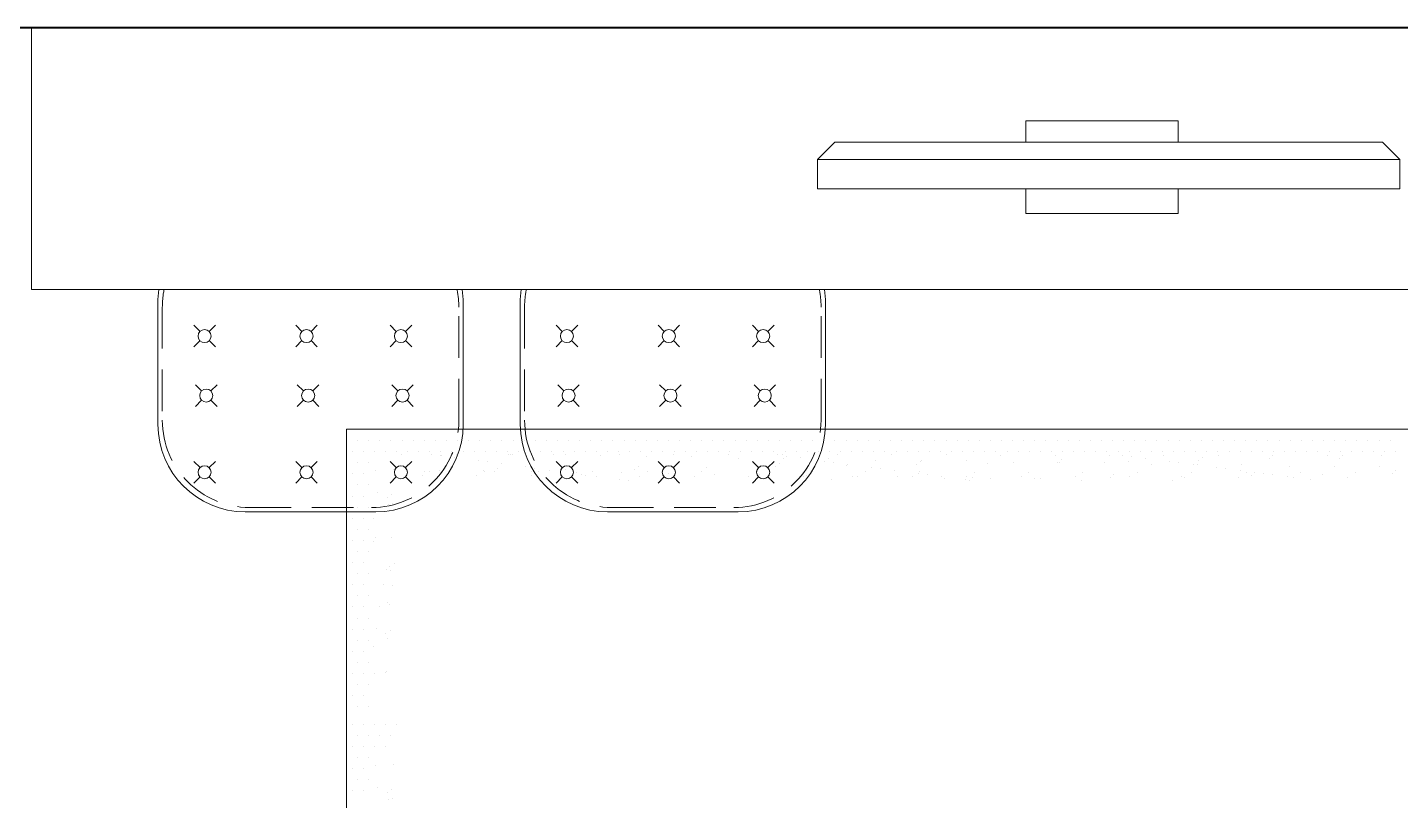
# Model space of a CAD drawing. Header units: millimetres. Extents: x 13204 to 24802, y 21209 to 40694.
# Drawn here: x 22591 to 22800.4, y 36267.9 to 36385.9 of the extents above; entities that cross this region are included whole.
import ezdxf

# ---------------------------------------------------------------- set-up
doc = ezdxf.new("R2010")
doc.units = ezdxf.units.MM
doc.linetypes.add('DASHED2', pattern=[9.525, 6.35, -3.175])
for name, color, linetype, lineweight in [('Hachura', 8, 'Continuous', 0), ('Layout', 6, 'Continuous', 15), ('Mobiliario', 6, 'Continuous', 13), ('MOBILIÁRIO', 6, 'Continuous', 13), ('Paredes', 1, 'Continuous', 40), ('PISO', 5, 'Continuous', 5)]:
    doc.layers.add(name, color=color, linetype=linetype, lineweight=lineweight)

# ---------------------------------------------------------------- blocks, each defined once
blk = doc.blocks.new('A$C54701999')
at = {"layer": 'MOBILIÁRIO', "color": 8}
for p, q in [((3.64, 45.84), (6.64, 48.84)), ((3.64, 45.84), (3.64, -48.16)), ((3.64, -48.16), (6.64, -51.16))]:
    blk.add_line(p, q, dxfattribs=at)
for points in [[(6.64, 48.84), (11.64, 48.84), (11.64, -51.16), (6.64, -51.16), (6.64, 48.84)], [(3.64, -13.08), (0, -13.08), (0, 13.08), (3.64, 13.08)], [(11.64, 13.08), (15.89, 13.08), (15.89, -13.08), (11.64, -13.08)]]:
    blk.add_lwpolyline(points, dxfattribs=at)
blk = doc.blocks.new('Mesa8lugaresP4')
at = {"layer": 'Hachura'}
for p, q in [((1103.7, 847.8), (-1090.1, 847.8)), ((-1090.1, 847.8), (-1090.1, -847.8)), ((-1090.1, 828.6), (-1090.1, 828.6)), ((-1080.6, 847.6), (-1080.6, 847.6)), ((-1071, 828.6), (-1071, 828.6)), ((-1061.5, 847.6), (-1061.5, 847.6)), ((-1052, 828.6), (-1052, 828.6)), ((-1042.5, 847.6), (-1042.5, 847.6)), ((-1032.9, 828.6), (-1032.9, 828.6)), ((-1023.4, 847.6), (-1023.4, 847.6)), ((-1013.9, 828.6), (-1013.9, 828.6)), ((-1004.4, 847.6), (-1004.4, 847.6)), ((-994.8, 828.6), (-994.8, 828.6)), ((-985.3, 847.6), (-985.3, 847.6)), ((-975.8, 828.6), (-975.8, 828.6)), ((-966.3, 847.6), (-966.3, 847.6)), ((-956.7, 828.6), (-956.7, 828.6)), ((-947.2, 847.6), (-947.2, 847.6)), ((-937.7, 828.6), (-937.7, 828.6)), ((-928.2, 847.6), (-928.2, 847.6)), ((-918.6, 828.6), (-918.6, 828.6)), ((-909.1, 847.6), (-909.1, 847.6)), ((-899.6, 828.6), (-899.6, 828.6)), ((-890.1, 847.6), (-890.1, 847.6)), ((-880.5, 828.6), (-880.5, 828.6)), ((-871, 847.6), (-871, 847.6)), ((-861.5, 828.6), (-861.5, 828.6)), ((-852, 847.6), (-852, 847.6)), ((-842.4, 828.6), (-842.4, 828.6)), ((-832.9, 847.6), (-832.9, 847.6)), ((-823.4, 828.6), (-823.4, 828.6)), ((-813.9, 847.6), (-813.9, 847.6)), ((-804.3, 828.6), (-804.3, 828.6)), ((-794.8, 847.6), (-794.8, 847.6)), ((-785.3, 828.6), (-785.3, 828.6)), ((-775.8, 847.6), (-775.8, 847.6)), ((-766.2, 828.6), (-766.2, 828.6)), ((-756.7, 847.6), (-756.7, 847.6)), ((-747.2, 828.6), (-747.2, 828.6)), ((-737.7, 847.6), (-737.7, 847.6)), ((-728.1, 828.6), (-728.1, 828.6)), ((-718.6, 847.6), (-718.6, 847.6)), ((-709.1, 828.6), (-709.1, 828.6)), ((-699.6, 847.6), (-699.6, 847.6)), ((-690, 828.6), (-690, 828.6)), ((-680.5, 847.6), (-680.5, 847.6)), ((-671, 828.6), (-671, 828.6)), ((-661.5, 847.6), (-661.5, 847.6)), ((-651.9, 828.6), (-651.9, 828.6)), ((-642.4, 847.6), (-642.4, 847.6)), ((-632.9, 828.6), (-632.9, 828.6)), ((-623.4, 847.6), (-623.4, 847.6)), ((-613.8, 828.6), (-613.8, 828.6)), ((-604.3, 847.6), (-604.3, 847.6)), ((-594.8, 828.6), (-594.8, 828.6)), ((-585.3, 847.6), (-585.3, 847.6)), ((-575.7, 828.6), (-575.7, 828.6)), ((-566.2, 847.6), (-566.2, 847.6)), ((-556.7, 828.6), (-556.7, 828.6)), ((-547.2, 847.6), (-547.2, 847.6)), ((-537.6, 828.6), (-537.6, 828.6)), ((-528.1, 847.6), (-528.1, 847.6)), ((-518.6, 828.6), (-518.6, 828.6)), ((-509.1, 847.6), (-509.1, 847.6)), ((-499.5, 828.6), (-499.5, 828.6)), ((-490, 847.6), (-490, 847.6)), ((-480.5, 828.6), (-480.5, 828.6)), ((-471, 847.6), (-471, 847.6)), ((-461.4, 828.6), (-461.4, 828.6)), ((-451.9, 847.6), (-451.9, 847.6)), ((-442.4, 828.6), (-442.4, 828.6)), ((-432.9, 847.6), (-432.9, 847.6)), ((-423.3, 828.6), (-423.3, 828.6)), ((-413.8, 847.6), (-413.8, 847.6)), ((-404.3, 828.6), (-404.3, 828.6)), ((-394.8, 847.6), (-394.8, 847.6)), ((-385.2, 828.6), (-385.2, 828.6)), ((-375.7, 847.6), (-375.7, 847.6)), ((-366.2, 828.6), (-366.2, 828.6)), ((-356.7, 847.6), (-356.7, 847.6)), ((-347.1, 828.6), (-347.1, 828.6)), ((-337.6, 847.6), (-337.6, 847.6)), ((-328.1, 828.6), (-328.1, 828.6)), ((-318.6, 847.6), (-318.6, 847.6)), ((-309, 828.6), (-309, 828.6)), ((-299.5, 847.6), (-299.5, 847.6)), ((-290, 828.6), (-290, 828.6)), ((-280.5, 847.6), (-280.5, 847.6)), ((-270.9, 828.6), (-270.9, 828.6)), ((-261.4, 847.6), (-261.4, 847.6)), ((-251.9, 828.6), (-251.9, 828.6)), ((-242.4, 847.6), (-242.4, 847.6)), ((-232.8, 828.6), (-232.8, 828.6)), ((-223.3, 847.6), (-223.3, 847.6)), ((-213.8, 828.6), (-213.8, 828.6)), ((-204.3, 847.6), (-204.3, 847.6)), ((-194.7, 828.6), (-194.7, 828.6)), ((-185.2, 847.6), (-185.2, 847.6)), ((-175.7, 828.6), (-175.7, 828.6)), ((-166.2, 847.6), (-166.2, 847.6)), ((-156.6, 828.6), (-156.6, 828.6)), ((-147.1, 847.6), (-147.1, 847.6)), ((-137.6, 828.6), (-137.6, 828.6)), ((-128.1, 847.6), (-128.1, 847.6)), ((-118.5, 828.6), (-118.5, 828.6)), ((-109, 847.6), (-109, 847.6)), ((-99.5, 828.6), (-99.5, 828.6)), ((-90, 847.6), (-90, 847.6)), ((-80.4, 828.6), (-80.4, 828.6)), ((-70.9, 847.6), (-70.9, 847.6)), ((-61.4, 828.6), (-61.4, 828.6)), ((-51.9, 847.6), (-51.9, 847.6)), ((-42.3, 828.6), (-42.3, 828.6)), ((-32.8, 847.6), (-32.8, 847.6)), ((-23.3, 828.6), (-23.3, 828.6)), ((-13.8, 847.6), (-13.8, 847.6)), ((-4.2, 828.6), (-4.2, 828.6)), ((5.3, 847.6), (5.3, 847.6)), ((14.8, 828.6), (14.8, 828.6)), ((24.3, 847.6), (24.3, 847.6)), ((33.9, 828.6), (33.9, 828.6)), ((43.4, 847.6), (43.4, 847.6)), ((52.9, 828.6), (52.9, 828.6)), ((62.4, 847.6), (62.4, 847.6)), ((72, 828.6), (72, 828.6)), ((81.5, 847.6), (81.5, 847.6)), ((91, 828.6), (91, 828.6)), ((100.5, 847.6), (100.5, 847.6)), ((110.1, 828.6), (110.1, 828.6)), ((119.6, 847.6), (119.6, 847.6)), ((129.1, 828.6), (129.1, 828.6)), ((138.6, 847.6), (138.6, 847.6)), ((148.2, 828.6), (148.2, 828.6)), ((157.7, 847.6), (157.7, 847.6)), ((167.2, 828.6), (167.2, 828.6)), ((176.7, 847.6), (176.7, 847.6)), ((186.3, 828.6), (186.3, 828.6)), ((195.8, 847.6), (195.8, 847.6)), ((205.3, 828.6), (205.3, 828.6)), ((214.8, 847.6), (214.8, 847.6)), ((224.4, 828.6), (224.4, 828.6)), ((233.9, 847.6), (233.9, 847.6)), ((243.4, 828.6), (243.4, 828.6)), ((252.9, 847.6), (252.9, 847.6)), ((262.5, 828.6), (262.5, 828.6)), ((272, 847.6), (272, 847.6)), ((281.5, 828.6), (281.5, 828.6)), ((291, 847.6), (291, 847.6)), ((300.6, 828.6), (300.6, 828.6)), ((310.1, 847.6), (310.1, 847.6)), ((319.6, 828.6), (319.6, 828.6)), ((329.1, 847.6), (329.1, 847.6)), ((338.7, 828.6), (338.7, 828.6)), ((348.2, 847.6), (348.2, 847.6)), ((357.7, 828.6), (357.7, 828.6)), ((367.2, 847.6), (367.2, 847.6)), ((376.8, 828.6), (376.8, 828.6)), ((386.3, 847.6), (386.3, 847.6)), ((395.8, 828.6), (395.8, 828.6)), ((405.3, 847.6), (405.3, 847.6)), ((414.9, 828.6), (414.9, 828.6)), ((424.4, 847.6), (424.4, 847.6)), ((433.9, 828.6), (433.9, 828.6)), ((443.4, 847.6), (443.4, 847.6)), ((453, 828.6), (453, 828.6)), ((462.5, 847.6), (462.5, 847.6)), ((472, 828.6), (472, 828.6)), ((481.5, 847.6), (481.5, 847.6)), ((491.1, 828.6), (491.1, 828.6)), ((500.6, 847.6), (500.6, 847.6)), ((510.1, 828.6), (510.1, 828.6)), ((519.6, 847.6), (519.6, 847.6)), ((529.2, 828.6), (529.2, 828.6)), ((538.7, 847.6), (538.7, 847.6)), ((548.2, 828.6), (548.2, 828.6)), ((557.7, 847.6), (557.7, 847.6)), ((567.3, 828.6), (567.3, 828.6)), ((576.8, 847.6), (576.8, 847.6)), ((586.3, 828.6), (586.3, 828.6)), ((595.8, 847.6), (595.8, 847.6)), ((605.4, 828.6), (605.4, 828.6)), ((614.9, 847.6), (614.9, 847.6)), ((624.4, 828.6), (624.4, 828.6)), ((633.9, 847.6), (633.9, 847.6)), ((643.5, 828.6), (643.5, 828.6)), ((653, 847.6), (653, 847.6)), ((662.5, 828.6), (662.5, 828.6)), ((672, 847.6), (672, 847.6)), ((681.6, 828.6), (681.6, 828.6)), ((691.1, 847.6), (691.1, 847.6)), ((700.6, 828.6), (700.6, 828.6)), ((710.1, 847.6), (710.1, 847.6)), ((-1080.6, 809.5), (-1080.6, 809.5)), ((-1061.5, 809.5), (-1061.5, 809.5)), ((-1042.5, 809.5), (-1042.5, 809.5)), ((-1023.4, 809.5), (-1023.4, 809.5)), ((-1004.4, 809.5), (-1004.4, 809.5)), ((-985.3, 809.5), (-985.3, 809.5)), ((-966.3, 809.5), (-966.3, 809.5)), ((-947.2, 809.5), (-947.2, 809.5)), ((-928.2, 809.5), (-928.2, 809.5)), ((-909.1, 809.5), (-909.1, 809.5)), ((-890.1, 809.5), (-890.1, 809.5)), ((-871, 809.5), (-871, 809.5)), ((-852, 809.5), (-852, 809.5)), ((-832.9, 809.5), (-832.9, 809.5)), ((-813.9, 809.5), (-813.9, 809.5)), ((-794.8, 809.5), (-794.8, 809.5)), ((-775.8, 809.5), (-775.8, 809.5)), ((-756.7, 809.5), (-756.7, 809.5)), ((-737.7, 809.5), (-737.7, 809.5)), ((-718.6, 809.5), (-718.6, 809.5)), ((-699.6, 809.5), (-699.6, 809.5)), ((-680.5, 809.5), (-680.5, 809.5)), ((-661.5, 809.5), (-661.5, 809.5)), ((-642.4, 809.5), (-642.4, 809.5)), ((-623.4, 809.5), (-623.4, 809.5)), ((-604.3, 809.5), (-604.3, 809.5)), ((-585.3, 809.5), (-585.3, 809.5)), ((-566.2, 809.5), (-566.2, 809.5)), ((-547.2, 809.5), (-547.2, 809.5)), ((-528.1, 809.5), (-528.1, 809.5)), ((-509.1, 809.5), (-509.1, 809.5)), ((-490, 809.5), (-490, 809.5)), ((-471, 809.5), (-471, 809.5)), ((-451.9, 809.5), (-451.9, 809.5)), ((-432.9, 809.5), (-432.9, 809.5)), ((-413.8, 809.5), (-413.8, 809.5)), ((-394.8, 809.5), (-394.8, 809.5)), ((-375.7, 809.5), (-375.7, 809.5)), ((-356.7, 809.5), (-356.7, 809.5)), ((-337.6, 809.5), (-337.6, 809.5)), ((-318.6, 809.5), (-318.6, 809.5)), ((-299.5, 809.5), (-299.5, 809.5)), ((-280.5, 809.5), (-280.5, 809.5)), ((-261.4, 809.5), (-261.4, 809.5)), ((-242.4, 809.5), (-242.4, 809.5)), ((-223.3, 809.5), (-223.3, 809.5)), ((-204.3, 809.5), (-204.3, 809.5)), ((-185.2, 809.5), (-185.2, 809.5)), ((-166.2, 809.5), (-166.2, 809.5)), ((-147.1, 809.5), (-147.1, 809.5)), ((-128.1, 809.5), (-128.1, 809.5)), ((-109, 809.5), (-109, 809.5)), ((-90, 809.5), (-90, 809.5)), ((-70.9, 809.5), (-70.9, 809.5)), ((-51.9, 809.5), (-51.9, 809.5)), ((-32.8, 809.5), (-32.8, 809.5)), ((-13.8, 809.5), (-13.8, 809.5)), ((5.3, 809.5), (5.3, 809.5)), ((24.3, 809.5), (24.3, 809.5)), ((43.4, 809.5), (43.4, 809.5)), ((62.4, 809.5), (62.4, 809.5)), ((81.5, 809.5), (81.5, 809.5)), ((100.5, 809.5), (100.5, 809.5)), ((119.6, 809.5), (119.6, 809.5)), ((138.6, 809.5), (138.6, 809.5)), ((157.7, 809.5), (157.7, 809.5)), ((176.7, 809.5), (176.7, 809.5)), ((195.8, 809.5), (195.8, 809.5)), ((214.8, 809.5), (214.8, 809.5)), ((233.9, 809.5), (233.9, 809.5)), ((252.9, 809.5), (252.9, 809.5)), ((272, 809.5), (272, 809.5)), ((291, 809.5), (291, 809.5)), ((310.1, 809.5), (310.1, 809.5)), ((329.1, 809.5), (329.1, 809.5)), ((348.2, 809.5), (348.2, 809.5)), ((367.2, 809.5), (367.2, 809.5)), ((386.3, 809.5), (386.3, 809.5)), ((405.3, 809.5), (405.3, 809.5)), ((424.4, 809.5), (424.4, 809.5)), ((443.4, 809.5), (443.4, 809.5)), ((462.5, 809.5), (462.5, 809.5)), ((481.5, 809.5), (481.5, 809.5)), ((500.6, 809.5), (500.6, 809.5)), ((519.6, 809.5), (519.6, 809.5)), ((538.7, 809.5), (538.7, 809.5)), ((557.7, 809.5), (557.7, 809.5)), ((576.8, 809.5), (576.8, 809.5)), ((595.8, 809.5), (595.8, 809.5)), ((614.9, 809.5), (614.9, 809.5)), ((633.9, 809.5), (633.9, 809.5)), ((653, 809.5), (653, 809.5)), ((672, 809.5), (672, 809.5)), ((691.1, 809.5), (691.1, 809.5)), ((710.1, 809.5), (710.1, 809.5)), ((-1090.1, 790.5), (-1090.1, 790.5)), ((-1071, 790.5), (-1071, 790.5)), ((-1052, 790.5), (-1052, 790.5)), ((-1080.6, 771.4), (-1080.6, 771.4)), ((-1061.5, 771.4), (-1061.5, 771.4)), ((-1090.1, 752.4), (-1090.1, 752.4)), ((-1080.6, 733.3), (-1080.6, 733.3)), ((-1071, 752.4), (-1071, 752.4)), ((-1061.5, 733.3), (-1061.5, 733.3)), ((-1052, 752.4), (-1052, 752.4)), ((-1090.1, 714.3), (-1090.1, 714.3)), ((-1071, 714.3), (-1071, 714.3)), ((-1052, 714.3), (-1052, 714.3)), ((-1080.6, 695.2), (-1080.6, 695.2)), ((-1061.5, 695.2), (-1061.5, 695.2)), ((-1090.1, 676.2), (-1090.1, 676.2)), ((-1071, 676.2), (-1071, 676.2)), ((-1052, 676.2), (-1052, 676.2)), ((-1090.1, 638.1), (-1090.1, 638.1)), ((-1080.6, 657.1), (-1080.6, 657.1)), ((-1071, 638.1), (-1071, 638.1)), ((-1061.5, 657.1), (-1061.5, 657.1)), ((-1052, 638.1), (-1052, 638.1)), ((-1080.6, 619), (-1080.6, 619)), ((-1061.5, 619), (-1061.5, 619)), ((-1090.1, 600), (-1090.1, 600)), ((-1071, 600), (-1071, 600)), ((-1052, 600), (-1052, 600)), ((-1080.6, 580.9), (-1080.6, 580.9)), ((-1061.5, 580.9), (-1061.5, 580.9)), ((-1090.1, 561.9), (-1090.1, 561.9)), ((-1080.6, 542.8), (-1080.6, 542.8)), ((-1071, 561.9), (-1071, 561.9)), ((-1061.5, 542.8), (-1061.5, 542.8)), ((-1052, 561.9), (-1052, 561.9)), ((-1090.1, 523.8), (-1090.1, 523.8)), ((-1071, 523.8), (-1071, 523.8)), ((-1052, 523.8), (-1052, 523.8)), ((-1080.6, 504.7), (-1080.6, 504.7)), ((-1061.5, 504.7), (-1061.5, 504.7)), ((-1090.1, 485.7), (-1090.1, 485.7)), ((-1071, 485.7), (-1071, 485.7)), ((-1052, 485.7), (-1052, 485.7)), ((-1080.6, 466.6), (-1080.6, 466.6)), ((-1061.5, 466.6), (-1061.5, 466.6)), ((-1090.1, 447.6), (-1090.1, 447.6)), ((-1080.6, 428.5), (-1080.6, 428.5)), ((-1071, 447.6), (-1071, 447.6)), ((-1061.5, 428.5), (-1061.5, 428.5)), ((-1052, 447.6), (-1052, 447.6)), ((-1090.1, 409.5), (-1090.1, 409.5)), ((-1071, 409.5), (-1071, 409.5)), ((-1052, 409.5), (-1052, 409.5)), ((-1080.6, 390.4), (-1080.6, 390.4)), ((-1061.5, 390.4), (-1061.5, 390.4)), ((-1090.1, 371.4), (-1090.1, 371.4)), ((-1071, 371.4), (-1071, 371.4)), ((-1052, 371.4), (-1052, 371.4)), ((-1080.6, 341.4), (-1080.6, 341.4)), ((-1061.5, 341.4), (-1061.5, 341.4)), ((-1042.5, 341.4), (-1042.5, 341.4)), ((-1023.4, 341.4), (-1023.4, 341.4)), ((-1004.4, 341.4), (-1004.4, 341.4)), ((-1090.1, 322.3), (-1090.1, 322.3)), ((-1071, 322.3), (-1071, 322.3)), ((-1052, 322.3), (-1052, 322.3)), ((-1032.9, 322.3), (-1032.9, 322.3)), ((-1013.9, 322.3), (-1013.9, 322.3)), ((-1090.1, 284.2), (-1090.1, 284.2)), ((-1080.6, 303.3), (-1080.6, 303.3)), ((-1071, 284.2), (-1071, 284.2)), ((-1061.5, 303.3), (-1061.5, 303.3)), ((-1052, 284.2), (-1052, 284.2)), ((-1042.5, 303.3), (-1042.5, 303.3)), ((-1023.4, 303.3), (-1023.4, 303.3)), ((-1080.6, 265.2), (-1080.6, 265.2)), ((-1061.5, 265.2), (-1061.5, 265.2)), ((-1090.1, 246.1), (-1090.1, 246.1)), ((-1071, 246.1), (-1071, 246.1)), ((-1052, 246.1), (-1052, 246.1)), ((-1080.6, 227.1), (-1080.6, 227.1)), ((-1061.5, 227.1), (-1061.5, 227.1))]:
    blk.add_line(p, q, dxfattribs=at)
for points in [[(-995.4, 805.4), (-995.4, 805.4)], [(-944.1, 804.3), (-944.1, 804.3)], [(-928.5, 802.3), (-928.5, 802.3)], [(-927.1, 802.3), (-927.1, 802.3)], [(-902, 805.2), (-902, 805.2)], [(-812, 804.5), (-812, 804.5)], [(-808.6, 805.1), (-808.6, 805.1)], [(-805.3, 804.9), (-805.3, 804.9)], [(-735.2, 804.9), (-735.2, 804.9)], [(-715.1, 804.9), (-715.1, 804.9)], [(-654.2, 802), (-654.2, 802)], [(-621.7, 804.7), (-621.7, 804.7)], [(-528.3, 804.6), (-528.3, 804.6)], [(-498.9, 801.4), (-498.9, 801.4)], [(-434.9, 804.4), (-434.9, 804.4)], [(-351.2, 804), (-351.2, 804)], [(-341.4, 804.2), (-341.4, 804.2)], [(-335.6, 801.9), (-335.6, 801.9)], [(-248, 804.1), (-248, 804.1)], [(-154.6, 803.9), (-154.6, 803.9)], [(-61.2, 803.7), (-61.2, 803.7)], [(32.3, 803.6), (32.3, 803.6)], [(125.7, 803.4), (125.7, 803.4)], [(219.1, 803.2), (219.1, 803.2)], [(241.7, 803.6), (241.7, 803.6)], [(257.3, 801.5), (257.3, 801.5)], [(312.5, 803), (312.5, 803)], [(406, 802.9), (406, 802.9)], [(499.4, 802.7), (499.4, 802.7)], [(592.8, 802.5), (592.8, 802.5)], [(619.8, 803.1), (619.8, 803.1)], [(686.2, 802.4), (686.2, 802.4)], [(-1009.6, 778.4), (-1009.6, 778.4)], [(-904.1, 799.1), (-904.1, 799.1)], [(-863.4, 793.7), (-863.4, 793.7)], [(-854.3, 777.8), (-854.3, 777.8)], [(-847.8, 791.7), (-847.8, 791.7)], [(-831.4, 781), (-831.4, 781)], [(-823.4, 788.4), (-823.4, 788.4)], [(-782.6, 783.1), (-782.6, 783.1)], [(-767, 781), (-767, 781)], [(-742.6, 777.8), (-742.6, 777.8)], [(-715.1, 778.6), (-715.1, 778.6)], [(-595.1, 779.6), (-595.1, 779.6)], [(-589.5, 784.7), (-589.5, 784.7)], [(-575.7, 801), (-575.7, 801)], [(-473.2, 782.3), (-473.2, 782.3)], [(-417.9, 798.4), (-417.9, 798.4)], [(-353.2, 783.3), (-353.2, 783.3)], [(-347.7, 788.4), (-347.7, 788.4)], [(-339.4, 797.4), (-339.4, 797.4)], [(-311.2, 798.7), (-311.2, 798.7)], [(-270.5, 793.3), (-270.5, 793.3)], [(-262.6, 797.8), (-262.6, 797.8)], [(-254.8, 791.3), (-254.8, 791.3)], [(-231.4, 786), (-231.4, 786)], [(-230.4, 788.1), (-230.4, 788.1)], [(-189.7, 782.7), (-189.7, 782.7)], [(-181.6, 794.9), (-181.6, 794.9)], [(-174.1, 780.6), (-174.1, 780.6)], [(-111.3, 787), (-111.3, 787)], [(-105.8, 792.1), (-105.8, 792.1)], [(-103.1, 793.9), (-103.1, 793.9)], [(-26.3, 794.2), (-26.3, 794.2)], [(10.5, 789.7), (10.5, 789.7)], [(54.7, 791.3), (54.7, 791.3)], [(130.5, 790.7), (130.5, 790.7)], [(133.2, 790.3), (133.2, 790.3)], [(136, 795.8), (136, 795.8)], [(210, 790.7), (210, 790.7)], [(252.3, 793.3), (252.3, 793.3)], [(281.7, 798.3), (281.7, 798.3)], [(291, 787.8), (291, 787.8)], [(322.5, 792.9), (322.5, 792.9)], [(338.1, 790.9), (338.1, 790.9)], [(362.5, 787.7), (362.5, 787.7)], [(369.5, 786.8), (369.5, 786.8)], [(372.4, 794.4), (372.4, 794.4)], [(377.9, 799.4), (377.9, 799.4)], [(403.2, 782.3), (403.2, 782.3)], [(418.8, 780.3), (418.8, 780.3)], [(446.3, 787.1), (446.3, 787.1)], [(494.2, 797), (494.2, 797)], [(527.3, 784.2), (527.3, 784.2)], [(605.8, 783.2), (605.8, 783.2)], [(614.2, 798.1), (614.2, 798.1)], [(682.6, 783.6), (682.6, 783.6)], [(-1040.9, 776.4), (-1040.9, 776.4)], [(-960.2, 768.2), (-960.2, 768.2)], [(-957, 774.9), (-957, 774.9)], [(-947.5, 776.2), (-947.5, 776.2)], [(-931.1, 777.4), (-931.1, 777.4)], [(-866.7, 768), (-866.7, 768)], [(-854.1, 776.1), (-854.1, 776.1)], [(-836.9, 776), (-836.9, 776)], [(-773.3, 774.9), (-773.3, 774.9)], [(-773.3, 767.8), (-773.3, 767.8)], [(-760.7, 775.9), (-760.7, 775.9)], [(-701.9, 772.5), (-701.9, 772.5)], [(-694.8, 773.9), (-694.8, 773.9)], [(-686.3, 770.4), (-686.3, 770.4)], [(-679.9, 767.7), (-679.9, 767.7)], [(-667.2, 775.7), (-667.2, 775.7)], [(-661.9, 767.2), (-661.9, 767.2)], [(-621.1, 761.8), (-621.1, 761.8)], [(-618, 774.2), (-618, 774.2)], [(-605.5, 759.8), (-605.5, 759.8)], [(-586.5, 767.5), (-586.5, 767.5)], [(-573.8, 775.6), (-573.8, 775.6)], [(-537, 771.3), (-537, 771.3)], [(-493.1, 767.3), (-493.1, 767.3)], [(-480.4, 775.4), (-480.4, 775.4)], [(-458.5, 770.3), (-458.5, 770.3)], [(-399.6, 767.2), (-399.6, 767.2)], [(-387, 775.2), (-387, 775.2)], [(-381.7, 770.7), (-381.7, 770.7)], [(-306.2, 767), (-306.2, 767)], [(-300.7, 767.8), (-300.7, 767.8)], [(-293.6, 775), (-293.6, 775)], [(-257.5, 762.1), (-257.5, 762.1)], [(-222.2, 766.8), (-222.2, 766.8)], [(-212.8, 766.8), (-212.8, 766.8)], [(-200.1, 774.9), (-200.1, 774.9)], [(-149.7, 777.4), (-149.7, 777.4)], [(-145.4, 767.1), (-145.4, 767.1)], [(-119.4, 766.6), (-119.4, 766.6)], [(-108.9, 772.1), (-108.9, 772.1)], [(-106.7, 774.7), (-106.7, 774.7)], [(-93.3, 770), (-93.3, 770)], [(-68.9, 766.8), (-68.9, 766.8)], [(-64.4, 764.2), (-64.4, 764.2)], [(-28.2, 761.4), (-28.2, 761.4)], [(-25.9, 766.5), (-25.9, 766.5)], [(-21.2, 760.7), (-21.2, 760.7)], [(-15.6, 765.7), (-15.6, 765.7)], [(-13.3, 774.5), (-13.3, 774.5)], [(14.1, 763.2), (14.1, 763.2)], [(67.5, 766.3), (67.5, 766.3)], [(80.1, 774.4), (80.1, 774.4)], [(90.9, 763.6), (90.9, 763.6)], [(100.7, 763.3), (100.7, 763.3)], [(160.9, 766.1), (160.9, 766.1)], [(171.9, 760.6), (171.9, 760.6)], [(173.6, 774.2), (173.6, 774.2)], [(220.7, 764.4), (220.7, 764.4)], [(226.2, 769.4), (226.2, 769.4)], [(254.3, 766), (254.3, 766)], [(267, 774), (267, 774)], [(327.2, 760), (327.2, 760)], [(342.5, 767), (342.5, 767)], [(347.8, 765.8), (347.8, 765.8)], [(360.4, 773.9), (360.4, 773.9)], [(441.2, 765.6), (441.2, 765.6)], [(443.2, 777), (443.2, 777)], [(453.8, 773.7), (453.8, 773.7)], [(462.6, 768), (462.6, 768)], [(468.1, 773.1), (468.1, 773.1)], [(484, 771.7), (484, 771.7)], [(499.6, 769.6), (499.6, 769.6)], [(524, 766.4), (524, 766.4)], [(534.6, 765.5), (534.6, 765.5)], [(547.3, 773.5), (547.3, 773.5)], [(564.7, 761), (564.7, 761)], [(584.4, 770.7), (584.4, 770.7)], [(628, 765.3), (628, 765.3)], [(640.7, 773.3), (640.7, 773.3)], [(704.4, 771.7), (704.4, 771.7)], [(709.9, 776.8), (709.9, 776.8)], [(-1036.9, 738.9), (-1036.9, 738.9)], [(-1012.5, 735.7), (-1012.5, 735.7)], [(-1019.6, 730.3), (-1019.6, 730.3)], [(-1018.4, 718.6), (-1018.4, 718.6)], [(-1011.5, 720.6), (-1011.5, 720.6)], [(-1044.5, 694.7), (-1044.5, 694.7)], [(-1040.2, 661.6), (-1040.2, 661.6)], [(-1013.4, 662.8), (-1013.4, 662.8)], [(-1043.9, 655.2), (-1043.9, 655.2)], [(-1008.6, 617.9), (-1008.6, 617.9)], [(-1021.4, 606.9), (-1021.4, 606.9)], [(-1015.9, 612), (-1015.9, 612)], [(-1015.3, 605), (-1015.3, 605)], [(-1027.1, 582.2), (-1027.1, 582.2)], [(-1011.5, 580.2), (-1011.5, 580.2)], [(-1032.9, 542.8), (-1032.9, 542.8)], [(-1020.2, 550.9), (-1020.2, 550.9)], [(-1017.1, 547.2), (-1017.1, 547.2)], [(-1039.2, 506.2), (-1039.2, 506.2)], [(-1022.5, 496.9), (-1022.5, 496.9)], [(-1014.8, 502.9), (-1014.8, 502.9)], [(-1044.4, 475.7), (-1044.4, 475.7)], [(-1019, 489.4), (-1019, 489.4)], [(-1042.4, 428.9), (-1042.4, 428.9)], [(-1023.1, 429.6), (-1023.1, 429.6)], [(-1020.9, 431.6), (-1020.9, 431.6)], [(-1040.9, 270.1), (-1040.9, 270.1)], [(-1009.6, 272.2), (-1009.6, 272.2)], [(-1036.9, 232.6), (-1036.9, 232.6)], [(-1019.6, 224), (-1019.6, 224)], [(-1018.4, 212.3), (-1018.4, 212.3)], [(-1012.5, 229.4), (-1012.5, 229.4)], [(-1011.5, 214.3), (-1011.5, 214.3)]]:
    blk.add_lwpolyline(points, dxfattribs=at)

msp = doc.modelspace()

# ---------------------------------------------------------------- linework, layer by layer
at = {"layer": 'Mobiliario'}
for p, q in [((22610.9, 36343.87), (22610.9, 36325.26)), ((22657.45, 36325.26), (22657.45, 36343.87)), ((22666.16, 36343.87), (22666.16, 36325.26)), ((22712.71, 36325.26), (22712.71, 36343.87)), ((22624.2, 36311.96), (22644.15, 36311.96)), ((22679.46, 36311.96), (22699.41, 36311.96))]:
    msp.add_line(p, q, dxfattribs=at)
for centre, start, end in [((22624.2, 36343.87), 171.3665, 180), ((22644.15, 36343.87), 0, 8.6335), ((22679.46, 36343.87), 171.3665, 180), ((22699.41, 36343.87), 0, 8.6335), ((22624.2, 36325.26), 180, 270), ((22644.15, 36325.26), 270, 0), ((22679.46, 36325.26), 180, 270), ((22699.41, 36325.26), 270, 0)]:
    msp.add_arc(centre, 13.3, start, end, dxfattribs=at)
at = {"layer": 'MOBILIÁRIO'}
for p, q in [((22591.63, 36345.87), (22591.63, 36385.87)), ((22817.61, 36345.87), (22591.63, 36345.87))]:
    msp.add_line(p, q, dxfattribs=at)
at = {"layer": 'Paredes'}
msp.add_line((22315.07, 36385.87), (22915.07, 36385.87), dxfattribs=at)
at = {"layer": 'PISO', "linetype": 'DASHED2'}
for p, q in [((22611.56, 36343.21), (22611.56, 36325.92)), ((22656.79, 36325.92), (22656.79, 36343.21)), ((22666.82, 36343.21), (22666.82, 36325.92)), ((22712.05, 36325.92), (22712.05, 36343.21)), ((22624.87, 36312.62), (22643.49, 36312.62)), ((22680.12, 36312.62), (22698.75, 36312.62))]:
    msp.add_line(p, q, dxfattribs=at)
at = {"layer": 'PISO'}
for p, q in [((22617.32, 36339.49), (22616.38, 36340.43)), ((22618.73, 36339.49), (22619.67, 36340.43)), ((22632.86, 36339.49), (22631.92, 36340.43)), ((22634.27, 36339.49), (22635.21, 36340.43)), ((22647.26, 36339.49), (22646.32, 36340.43)), ((22648.67, 36339.49), (22649.61, 36340.43)), ((22672.58, 36339.49), (22671.64, 36340.43)), ((22673.99, 36339.49), (22674.93, 36340.43)), ((22688.12, 36339.49), (22687.18, 36340.43)), ((22689.53, 36339.49), (22690.47, 36340.43)), ((22702.52, 36339.49), (22701.58, 36340.43)), ((22703.93, 36339.49), (22704.87, 36340.43)), ((22617.32, 36338.08), (22616.38, 36337.14)), ((22618.73, 36338.08), (22619.67, 36337.14)), ((22632.86, 36338.08), (22631.92, 36337.14)), ((22634.27, 36338.08), (22635.21, 36337.14)), ((22647.26, 36338.08), (22646.32, 36337.14)), ((22648.67, 36338.08), (22649.61, 36337.14)), ((22672.58, 36338.08), (22671.64, 36337.14)), ((22673.99, 36338.08), (22674.93, 36337.14)), ((22688.12, 36338.08), (22687.18, 36337.14)), ((22689.53, 36338.08), (22690.47, 36337.14)), ((22702.52, 36338.08), (22701.58, 36337.14)), ((22703.93, 36338.08), (22704.87, 36337.14)), ((22617.56, 36330.4), (22616.62, 36331.34)), ((22618.97, 36330.4), (22619.91, 36331.34)), ((22633.1, 36330.4), (22632.16, 36331.34)), ((22634.51, 36330.4), (22635.45, 36331.34)), ((22647.5, 36330.4), (22646.56, 36331.34)), ((22648.91, 36330.4), (22649.85, 36331.34)), ((22672.82, 36330.4), (22671.88, 36331.34)), ((22674.23, 36330.4), (22675.17, 36331.34)), ((22688.36, 36330.4), (22687.42, 36331.34)), ((22689.77, 36330.4), (22690.71, 36331.34)), ((22702.76, 36330.4), (22701.82, 36331.34)), ((22704.17, 36330.4), (22705.11, 36331.34)), ((22617.56, 36328.99), (22616.62, 36328.05)), ((22618.97, 36328.99), (22619.91, 36328.05)), ((22633.1, 36328.99), (22632.16, 36328.05)), ((22634.51, 36328.99), (22635.45, 36328.05)), ((22647.5, 36328.99), (22646.56, 36328.05)), ((22648.91, 36328.99), (22649.85, 36328.05)), ((22672.82, 36328.99), (22671.88, 36328.05)), ((22674.23, 36328.99), (22675.17, 36328.05)), ((22688.36, 36328.99), (22687.42, 36328.05)), ((22689.77, 36328.99), (22690.71, 36328.05)), ((22702.76, 36328.99), (22701.82, 36328.05)), ((22704.17, 36328.99), (22705.11, 36328.05)), ((22617.32, 36318.7), (22616.38, 36319.64)), ((22618.73, 36318.7), (22619.67, 36319.64)), ((22632.86, 36318.7), (22631.92, 36319.64)), ((22634.27, 36318.7), (22635.21, 36319.64)), ((22647.26, 36318.7), (22646.32, 36319.64)), ((22648.67, 36318.7), (22649.61, 36319.64)), ((22672.58, 36318.7), (22671.64, 36319.64)), ((22673.99, 36318.7), (22674.93, 36319.64)), ((22688.12, 36318.7), (22687.18, 36319.64)), ((22689.53, 36318.7), (22690.47, 36319.64)), ((22702.52, 36318.7), (22701.58, 36319.64)), ((22703.93, 36318.7), (22704.87, 36319.64)), ((22617.32, 36317.29), (22616.38, 36316.35)), ((22618.73, 36317.29), (22619.67, 36316.35)), ((22632.86, 36317.29), (22631.92, 36316.35)), ((22634.27, 36317.29), (22635.21, 36316.35)), ((22647.26, 36317.29), (22646.32, 36316.35)), ((22648.67, 36317.29), (22649.61, 36316.35)), ((22672.58, 36317.29), (22671.64, 36316.35)), ((22673.99, 36317.29), (22674.93, 36316.35)), ((22688.12, 36317.29), (22687.18, 36316.35)), ((22689.53, 36317.29), (22690.47, 36316.35)), ((22702.52, 36317.29), (22701.58, 36316.35)), ((22703.93, 36317.29), (22704.87, 36316.35))]:
    msp.add_line(p, q, dxfattribs=at)
for centre in [(22618.02, 36338.78), (22633.56, 36338.78), (22647.96, 36338.78), (22673.28, 36338.78), (22688.82, 36338.78), (22703.22, 36338.78), (22618.27, 36329.7), (22633.81, 36329.7), (22648.2, 36329.7), (22673.53, 36329.7), (22689.07, 36329.7), (22703.46, 36329.7), (22618.02, 36317.99), (22633.56, 36317.99), (22647.96, 36317.99), (22673.28, 36317.99), (22688.82, 36317.99), (22703.22, 36317.99)]:
    msp.add_circle(centre, 0.998, dxfattribs=at)
at = {"layer": 'PISO', "linetype": 'DASHED2'}
for centre, start, end in [((22624.87, 36343.21), 168.4564, 180), ((22643.49, 36343.21), 0, 11.5436), ((22680.12, 36343.21), 168.4564, 180), ((22698.75, 36343.21), 0, 11.5436), ((22624.87, 36325.92), 180, 270), ((22643.49, 36325.92), 270, 0), ((22680.12, 36325.92), 180, 270), ((22698.75, 36325.92), 270, 0)]:
    msp.add_arc(centre, 13.3, start, end, dxfattribs=at)

# ---------------------------------------------------------------- block references
at = {"layer": 'Layout', "color": 8, "xscale": 0.08888888888759539, "yscale": 0.08888888888759539, "zscale": 0.08888888888888889}
msp.add_blockref('Mesa8lugaresP4', (22736.56, 36249.19), dxfattribs=at)
at = {"layer": 'MOBILIÁRIO', "color": 8, "xscale": -0.8882763821166009, "yscale": 0.8882763821166009, "zscale": 0.8882763821170954, "rotation": 90}
msp.add_blockref('A$C54701999', (22754.88, 36371.6), dxfattribs=at)

doc.saveas('drawing.dxf')
